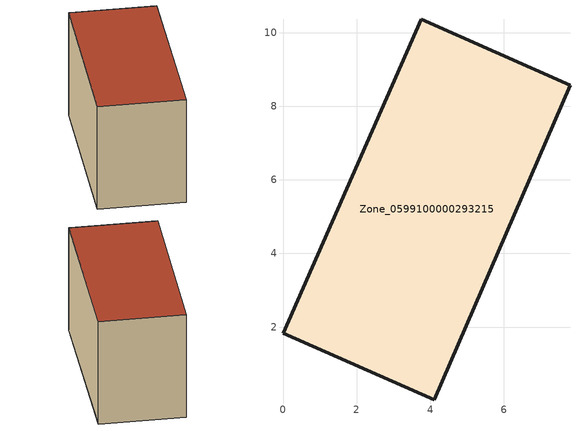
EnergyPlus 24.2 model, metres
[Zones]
Zone_0599100000293215
 floor ground (C_G): 0,1.84 3.75,10.36 7.79,8.57 4.11,0.03 z0
 wall outside (C_F): 3.75,10.36 0,1.84 4.11,0.03 7.79,8.57 3.75,10.36 z0:5.91
 roof outside (C_R): 4.11,0.03 7.79,8.57 3.75,10.36 0,1.84 z5.91
[BUILDING]
Pand.0599100000293215: North Axis=0; Terrain=City; Loads Convergence Tolerance Value=0.04; Temperature Convergence Tolerance Value=0.4; Solar Distribution=FullExterior; Maximum Number of Warmup Days=25; Minimum Number of Warmup Days=1
[Site:Location]
Rotterdam.The.Hague.AP_ZH_NLD Design_Conditions: Latitude=51.96; Longitude=4.45; Time Zone=1; Elevation=-4.5
[SITE:GROUNDTEMPERATURE:BUILDINGSURFACE]
18, 18, 18, 18, 18, 18, 18, 18, 18, 18, 18, 18
[MATERIAL] Thermal Absorptance=0.9; Solar Absorptance=0.7; Visible Absorptance=0.7
Name | Roughness | Thickness | Conductivity | Density | Specific Heat
G.TC.1946-1964 | MediumSmooth | 0.15 | 1 | 540 | 1210
F.TC.1946-1964 | Rough | 0.3 | 0.857143 | 1920 | 840
R.TC.1946-1964 | MediumRough | 0.2 | 0.235294 | 1500 | 1000
[CONSTRUCTION]
C_G: G.TC.1946-1964
C_F: F.TC.1946-1964
C_R: R.TC.1946-1964
[ZONE]
Zone_0599100000293215: Type=1; Multiplier=1; Ceiling Height=Autocalculate; Volume=Autocalculate; Floor Area=autocalculate; Part of Total Floor Area=Yes
[ZONEINFILTRATION:DESIGNFLOWRATE]
Infil_Zone_0599100000293215: Zone or ZoneList or Space or SpaceList=Zone_0599100000293215; Schedule=AlwaysOn; Design Flow Rate Calculation Method=Flow/Area; Flow Rate per Floor Area=0.003; Constant Term Coefficient=1; Temperature Term Coefficient=0; Velocity Term Coefficient=0; Velocity Squared Term Coefficient=0
[HVACTEMPLATE:ZONE:IDEALLOADSAIRSYSTEM]
Zone_0599100000293215: Maximum Heating Supply Air Temperature=50; Minimum Cooling Supply Air Temperature=13; Maximum Heating Supply Air Humidity Ratio=0.0156; Minimum Cooling Supply Air Humidity Ratio=0.0077; Heating Limit=NoLimit; Cooling Limit=NoLimit; Dehumidification Control Type=ConstantSensibleHeatRatio; Cooling Sensible Heat Ratio=0.7; Dehumidification Setpoint=60; Humidification Control Type=None; Humidification Setpoint=30; Outdoor Air Method=None; Outdoor Air Flow Rate per Person=0.00944; Outdoor Air Flow Rate per Zone Floor Area=0; Outdoor Air Flow Rate per Zone=0; Demand Controlled Ventilation Type=None; Outdoor Air Economizer Type=NoEconomizer; Heat Recovery Type=None; Sensible Heat Recovery Effectiveness=0.7; Latent Heat Recovery Effectiveness=0.65
[ZONECONTROL:THERMOSTAT]
ThermostatControl_Zone_0599100000293215: Zone or ZoneList=Zone_0599100000293215; Control Type Schedule=DualSetpointControlType; Control 1=Thermostat_Zone_0599100000293215; Temperature Difference Between Cutout And Setpoint=0
[THERMOSTATSETPOINT:DUALSETPOINT]
Thermostat_Zone_0599100000293215: Heating Setpoint Temperature Schedule=HeatingSetpoint_Zone_0599100000293215; Cooling Setpoint Temperature Schedule=CoolingSetpoint_Zone_0599100000293215
[SCHEDULE:COMPACT]
HeatingSetpoint_Zone_0599100000293215: Through: 12/31, For: AllDays, Until: 24:00, 21
CoolingSetpoint_Zone_0599100000293215: Through: 12/31, For: AllDays, Until: 24:00, 24
DualSetpointControlType: Through: 12/31, For: AllDays, Until: 24:00, 4
AlwaysOn: Through: 12/31, For: AllDays, Until: 24:00, 1
